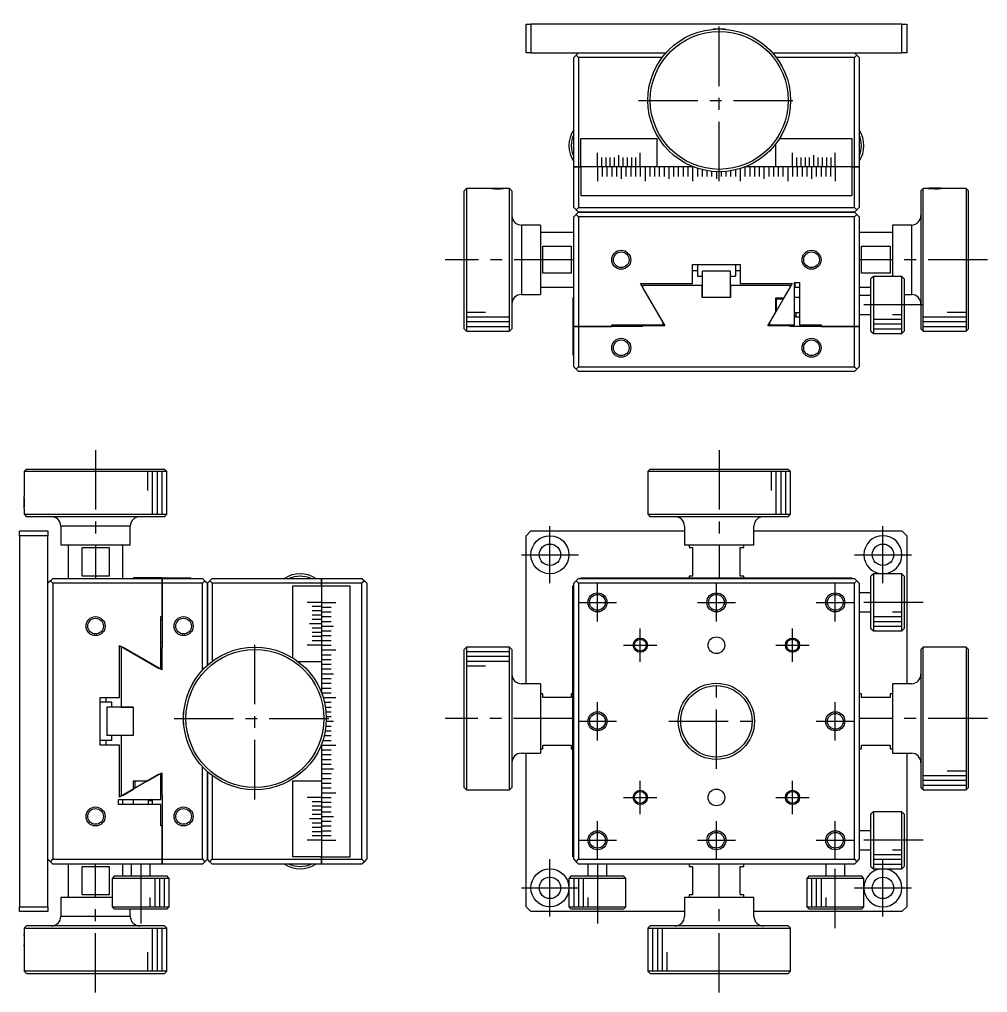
# Model space of a CAD drawing. Extents: x -99 to 387, y -6 to 328.
# Drawn here: x -36.5 to 167, y 123 to 327.5 of the extents above; entities that cross this region are included whole.
import ezdxf

# ---------------------------------------------------------------- set-up
doc = ezdxf.new("R2010")
doc.units = 0
doc.header["$LTSCALE"] = 10
doc.linetypes.add('CENTER', pattern=[2, 1.25, -0.25, 0.25, -0.25])
doc.layers.get('0').update_dxf_attribs({"linetype": 'CONTINUOUS'})
doc.layers.add('CENTER', color=1, linetype='CENTER')

msp = doc.modelspace()

# ---------------------------------------------------------------- linework, layer by layer
at = {"color": 7, "linetype": 'CONTINUOUS'}
for p, q in [((70, 320.5), (70, 326.5)), ((70, 326.5), (71, 326.5)), ((71, 326.5), (71, 320.5)), ((149, 326.5), (71, 326.5)), ((109.35, 325.529606), (110.6, 325.529606)), ((110.6, 325.529606), (111.85, 325.529606)), ((149, 320.5), (149, 326.5)), ((149, 326.5), (150, 326.5)), ((150, 326.5), (150, 320.5)), ((71, 320.5), (70, 320.5)), ((71, 320.5), (99.41966, 320.5)), ((80, 319.5), (80.5, 320)), ((80, 296.5), (80, 319.5)), ((80.5, 320), (81, 320.5)), ((80.5, 320), (81, 319.5)), ((81, 319.5), (81, 296.5)), ((98.6, 319.5), (81, 319.5)), ((121.78034, 320.5), (149, 320.5)), ((139, 319.5), (122.6, 319.5)), ((139.5, 320), (139, 320.5)), ((139, 319.5), (139.5, 320)), ((139, 296.5), (139, 319.5)), ((139.5, 320), (140, 319.5)), ((140, 319.5), (140, 296.5)), ((150, 320.5), (149, 320.5)), ((81.5, 296.5), (81.5, 302.5)), ((81.5, 302.5), (97.5, 302.5)), ((97.5, 302.5), (97.5, 296.5)), ((122.5, 296.5), (122.5, 301.368187)), ((123.288578, 302.5), (138.5, 302.5)), ((138.5, 302.5), (138.5, 296.5)), ((80, 288), (80, 296.5)), ((80, 296.5), (81, 296.5)), ((81, 296.5), (80, 296.5)), ((81, 296.5), (81, 288)), ((81.49, 296.5), (81, 296.5)), ((81, 296.5), (81.49, 296.5)), ((84.99, 296.5), (81.5, 296.5)), ((84.99, 296.5), (81.5, 296.5)), ((81.5, 296.5), (81.5, 290.5)), ((85, 296.5), (84.99, 296.5)), ((85, 296.5), (84.99, 296.5)), ((85.01, 296.5), (85, 296.5)), ((85.01, 296.5), (85, 296.5)), ((85.9, 296.5), (85.01, 296.5)), ((85.89, 296.5), (85.01, 296.5)), ((85.9, 296.5), (85.89, 296.5)), ((85.99, 296.5), (85.9, 296.5)), ((85.91, 296.5), (85.9, 296.5)), ((86, 296.5), (85.91, 296.5)), ((86, 296.5), (85.99, 296.5)), ((86.01, 296.5), (86, 296.5)), ((86.79, 296.5), (86, 296.5)), ((86.8, 296.5), (86.01, 296.5)), ((86.8, 296.5), (86.79, 296.5)), ((86.99, 296.5), (86.8, 296.5)), ((86.81, 296.5), (86.8, 296.5)), ((87, 296.5), (86.81, 296.5)), ((87, 296.5), (86.99, 296.5)), ((87.01, 296.5), (87, 296.5)), ((87.69, 296.5), (87, 296.5)), ((87.7, 296.5), (87.01, 296.5)), ((87.7, 296.5), (87.69, 296.5)), ((87.99, 296.5), (87.7, 296.5)), ((87.71, 296.5), (87.7, 296.5)), ((88, 296.5), (87.71, 296.5)), ((88, 296.5), (87.99, 296.5)), ((88.01, 296.5), (88, 296.5)), ((88.59, 296.5), (88, 296.5)), ((88.6, 296.5), (88.01, 296.5)), ((88.6, 296.5), (88.59, 296.5)), ((88.99, 296.5), (88.6, 296.5)), ((88.61, 296.5), (88.6, 296.5)), ((89, 296.5), (88.61, 296.5)), ((89, 296.5), (88.99, 296.5)), ((89.01, 296.5), (89, 296.5)), ((89.49, 296.5), (89, 296.5)), ((89.5, 296.5), (89.01, 296.5)), ((89.5, 296.5), (89.49, 296.5)), ((89.99, 296.5), (89.5, 296.5)), ((89.51, 296.5), (89.5, 296.5)), ((90, 296.5), (89.51, 296.5)), ((90, 296.5), (89.99, 296.5)), ((90.01, 296.5), (90, 296.5)), ((90.39, 296.5), (90, 296.5)), ((90.4, 296.5), (90.01, 296.5)), ((90.4, 296.5), (90.39, 296.5)), ((90.99, 296.5), (90.4, 296.5)), ((90.41, 296.5), (90.4, 296.5)), ((91, 296.5), (90.41, 296.5)), ((91, 296.5), (90.99, 296.5)), ((91.01, 296.5), (91, 296.5)), ((91.29, 296.5), (91, 296.5)), ((91.3, 296.5), (91.01, 296.5)), ((91.3, 296.5), (91.29, 296.5)), ((91.99, 296.5), (91.3, 296.5)), ((91.31, 296.5), (91.3, 296.5)), ((92, 296.5), (91.31, 296.5)), ((92, 296.5), (91.99, 296.5)), ((92.01, 296.5), (92, 296.5)), ((92.19, 296.5), (92, 296.5)), ((92.2, 296.5), (92.01, 296.5)), ((92.2, 296.5), (92.19, 296.5)), ((92.99, 296.5), (92.2, 296.5)), ((92.21, 296.5), (92.2, 296.5)), ((93, 296.5), (92.21, 296.5)), ((93, 296.5), (92.99, 296.5)), ((93.01, 296.5), (93, 296.5)), ((93.09, 296.5), (93, 296.5)), ((93.1, 296.5), (93.01, 296.5)), ((93.1, 296.5), (93.09, 296.5)), ((93.99, 296.5), (93.1, 296.5)), ((93.11, 296.5), (93.1, 296.5)), ((93.99, 296.5), (93.11, 296.5)), ((94, 296.5), (93.99, 296.5)), ((94, 296.5), (93.99, 296.5)), ((94.01, 296.5), (94, 296.5)), ((94.01, 296.5), (94, 296.5)), ((94.99, 296.5), (94.01, 296.5)), ((95, 296.5), (94.01, 296.5)), ((95, 296.5), (94.99, 296.5)), ((95.01, 296.5), (95, 296.5)), ((96, 296.5), (95, 296.5)), ((95.99, 296.5), (95.01, 296.5)), ((96, 296.5), (95.99, 296.5)), ((96.01, 296.5), (96, 296.5)), ((97, 296.5), (96, 296.5)), ((96.99, 296.5), (96.01, 296.5)), ((97, 296.5), (96.99, 296.5)), ((97.01, 296.5), (97, 296.5)), ((97.5, 296.5), (97, 296.5)), ((97.5, 296.5), (97.01, 296.5)), ((97.51, 296.5), (97.5, 296.5)), ((98, 296.5), (97.51, 296.5)), ((99, 296.5), (98, 296.5)), ((100, 296.5), (99, 296.5)), ((101, 296.5), (100, 296.5)), ((102, 296.5), (101, 296.5)), ((103, 296.5), (102, 296.5)), ((104, 296.5), (103, 296.5)), ((105, 296.5), (104, 296.5)), ((105.214835, 296.5), (105, 296.5)), ((116, 296.5), (115.985165, 296.5)), ((117, 296.5), (116, 296.5)), ((118, 296.5), (117, 296.5)), ((119, 296.5), (118, 296.5)), ((120, 296.5), (119, 296.5)), ((121, 296.5), (120, 296.5)), ((122, 296.5), (121, 296.5)), ((122.49, 296.5), (122, 296.5)), ((122.5, 296.5), (122.49, 296.5)), ((122.99, 296.5), (122.5, 296.5)), ((123, 296.5), (122.5, 296.5)), ((123, 296.5), (122.99, 296.5)), ((123.01, 296.5), (123, 296.5)), ((124, 296.5), (123, 296.5)), ((123.99, 296.5), (123.01, 296.5)), ((124, 296.5), (123.99, 296.5)), ((124.01, 296.5), (124, 296.5)), ((125, 296.5), (124, 296.5)), ((124.99, 296.5), (124.01, 296.5)), ((125, 296.5), (124.99, 296.5)), ((125.01, 296.5), (125, 296.5)), ((125.99, 296.5), (125, 296.5)), ((125.99, 296.5), (125.01, 296.5)), ((126, 296.5), (125.99, 296.5)), ((126, 296.5), (125.99, 296.5)), ((126.01, 296.5), (126, 296.5)), ((126.01, 296.5), (126, 296.5)), ((126.9, 296.5), (126.01, 296.5)), ((126.89, 296.5), (126.01, 296.5)), ((126.9, 296.5), (126.89, 296.5)), ((126.99, 296.5), (126.9, 296.5)), ((126.91, 296.5), (126.9, 296.5)), ((127, 296.5), (126.91, 296.5)), ((127, 296.5), (126.99, 296.5)), ((127.01, 296.5), (127, 296.5)), ((127.79, 296.5), (127, 296.5)), ((127.8, 296.5), (127.01, 296.5)), ((127.8, 296.5), (127.79, 296.5)), ((127.99, 296.5), (127.8, 296.5)), ((127.81, 296.5), (127.8, 296.5)), ((128, 296.5), (127.81, 296.5)), ((128, 296.5), (127.99, 296.5)), ((128.01, 296.5), (128, 296.5)), ((128.69, 296.5), (128, 296.5)), ((128.7, 296.5), (128.01, 296.5)), ((128.7, 296.5), (128.69, 296.5)), ((128.99, 296.5), (128.7, 296.5)), ((128.71, 296.5), (128.7, 296.5)), ((129, 296.5), (128.71, 296.5)), ((129, 296.5), (128.99, 296.5)), ((129.01, 296.5), (129, 296.5)), ((129.59, 296.5), (129, 296.5)), ((129.6, 296.5), (129.01, 296.5)), ((129.6, 296.5), (129.59, 296.5)), ((129.99, 296.5), (129.6, 296.5)), ((129.61, 296.5), (129.6, 296.5)), ((130, 296.5), (129.61, 296.5)), ((130, 296.5), (129.99, 296.5)), ((130.01, 296.5), (130, 296.5)), ((130.49, 296.5), (130, 296.5)), ((130.5, 296.5), (130.01, 296.5)), ((130.5, 296.5), (130.49, 296.5)), ((130.99, 296.5), (130.5, 296.5)), ((130.51, 296.5), (130.5, 296.5)), ((131, 296.5), (130.51, 296.5)), ((131, 296.5), (130.99, 296.5)), ((131.01, 296.5), (131, 296.5)), ((131.39, 296.5), (131, 296.5)), ((131.4, 296.5), (131.01, 296.5)), ((131.4, 296.5), (131.39, 296.5)), ((131.99, 296.5), (131.4, 296.5)), ((131.41, 296.5), (131.4, 296.5)), ((132, 296.5), (131.41, 296.5)), ((132, 296.5), (131.99, 296.5)), ((132.01, 296.5), (132, 296.5)), ((132.29, 296.5), (132, 296.5)), ((132.3, 296.5), (132.01, 296.5)), ((132.3, 296.5), (132.29, 296.5)), ((132.99, 296.5), (132.3, 296.5)), ((132.31, 296.5), (132.3, 296.5)), ((133, 296.5), (132.31, 296.5)), ((133, 296.5), (132.99, 296.5)), ((133.01, 296.5), (133, 296.5)), ((133.19, 296.5), (133, 296.5)), ((133.2, 296.5), (133.01, 296.5)), ((133.2, 296.5), (133.19, 296.5)), ((133.99, 296.5), (133.2, 296.5)), ((133.21, 296.5), (133.2, 296.5)), ((134, 296.5), (133.21, 296.5)), ((134, 296.5), (133.99, 296.5)), ((134.01, 296.5), (134, 296.5)), ((134.09, 296.5), (134, 296.5)), ((134.1, 296.5), (134.01, 296.5)), ((134.1, 296.5), (134.09, 296.5)), ((134.99, 296.5), (134.1, 296.5)), ((134.11, 296.5), (134.1, 296.5)), ((134.99, 296.5), (134.11, 296.5)), ((135, 296.5), (134.99, 296.5)), ((135, 296.5), (134.99, 296.5)), ((135.01, 296.5), (135, 296.5)), ((135.01, 296.5), (135, 296.5)), ((138.5, 296.5), (135.01, 296.5)), ((138.5, 296.5), (135.01, 296.5)), ((138.5, 296.5), (138.5, 290.5)), ((139, 296.5), (138.51, 296.5)), ((138.51, 296.5), (139, 296.5)), ((139, 288), (139, 296.5)), ((139, 296.5), (140, 296.5)), ((140, 296.5), (139, 296.5)), ((140, 296.5), (140, 288)), ((57.5, 292), (57, 291.5)), ((57, 262.5), (57, 291.5)), ((57.5, 292), (57.5, 262)), ((62.690787, 292), (57.5, 292)), ((62.748288, 291.977209), (62.500005, 292)), ((62.75, 292.029606), (62.690787, 292)), ((62.75, 292.029606), (65.25, 292.029606)), ((65.309213, 292), (65.25, 292.029606)), ((65.499995, 292), (65.266107, 291.978419)), ((66.5, 292), (65.499995, 292)), ((66.5, 262), (66.5, 292)), ((67, 291.5), (66.5, 292)), ((67, 291.5), (67, 262.5)), ((81.5, 290.5), (138.5, 290.5)), ((153.5, 292), (153, 291.5)), ((153, 291.5), (153, 262.5)), ((153.5, 262), (153.5, 292)), ((154.690787, 292), (153.5, 292)), ((154.75, 292.029606), (154.690787, 292)), ((157.25, 292.029606), (154.75, 292.029606)), ((157.309213, 292), (157.25, 292.029606)), ((157.499995, 292), (157.251795, 291.977216)), ((162.5, 292), (157.499995, 292)), ((162.5, 292), (162.5, 262)), ((163, 291.5), (162.5, 292)), ((163, 262.5), (163, 291.5)), ((80.5, 287.5), (80, 288)), ((80, 286), (80.5, 286.5)), ((81, 288), (80.5, 287.5)), ((80.5, 287.5), (81, 287)), ((80.5, 286.5), (81, 287)), ((80.5, 286.5), (81, 286)), ((81, 288), (139, 288)), ((81, 287), (139, 287)), ((139, 287), (81, 287)), ((139.5, 287.5), (139, 288)), ((139.5, 287.5), (139, 287)), ((139, 287), (139.5, 286.5)), ((139, 286), (139.5, 286.5)), ((140, 288), (139.5, 287.5)), ((139.5, 286.5), (140, 286)), ((73, 284.3), (69, 284.3)), ((73, 284.3), (73, 269.7)), ((80, 263), (80, 286)), ((81, 286), (81, 263)), ((139, 286), (81, 286)), ((139, 263), (139, 286)), ((140, 286), (140, 263)), ((147, 284.3), (147, 273.5)), ((151, 284.3), (147, 284.3)), ((80, 282.75), (73, 282.75)), ((147, 282.75), (140, 282.75)), ((73.5, 274.160546), (73.5, 279.839454)), ((73.5, 279.839454), (79.5, 279.839454)), ((79.5, 279.839454), (79.5, 274.160546)), ((140.5, 274.160546), (140.5, 279.839454)), ((140.5, 279.839454), (146.5, 279.839454)), ((146.5, 279.839454), (146.5, 274.160546)), ((79.5, 274.160546), (73.5, 274.160546)), ((105, 276), (115, 276)), ((105, 272), (105, 276)), ((105, 274.75), (106, 274.75)), ((106, 276), (106, 273.575)), ((107.05, 269.1), (107.05, 274.6)), ((112.95, 274.6), (107.05, 274.6)), ((112.95, 269.1), (112.95, 274.6)), ((114, 276), (114, 273.575)), ((114, 274.75), (115, 274.75)), ((115, 276), (115, 272)), ((146.5, 274.160546), (140.5, 274.160546)), ((94.035898, 272), (105, 272)), ((98.8, 263.748334), (94.035898, 272)), ((106, 273.575), (107.05, 273.575)), ((112.95, 273.575), (114, 273.575)), ((115, 272), (125.964102, 272)), ((125.964102, 272), (121.2, 263.748334)), ((126.4, 272.2), (127.5, 272.2)), ((126.4, 263.3), (126.4, 272.2)), ((126.5, 272.2), (126.5, 271.25)), ((127.5, 272.2), (127.5, 263.3)), ((143, 273.5), (142.5, 273)), ((142.5, 262), (142.5, 273)), ((143, 273.5), (143, 261.5)), ((149, 273.5), (143, 273.5)), ((149, 261.500349), (149, 273.5)), ((149.5, 273), (149, 273.5)), ((149.5, 273), (149.5, 262.00032)), ((73, 271.25), (80, 271.25)), ((94.5, 271.6), (94.5, 271.199925)), ((107, 271.6), (94.5, 271.6)), ((94.5, 271.199925), (99.176494, 263.1)), ((107, 269.1), (107, 271.6)), ((113, 271.6), (113, 269.1)), ((125.5, 271.6), (113, 271.6)), ((124.229873, 269), (125.5, 271.199925)), ((125.5, 271.199925), (125.5, 271.6)), ((126.5, 271.25), (127.5, 271.25)), ((140, 271.25), (142.5, 271.25)), ((69, 269.7), (73, 269.7)), ((80, 269), (79.85, 269)), ((79.85, 269), (79.85, 263)), ((113, 269.1), (107, 269.1)), ((122.5, 269), (124.229873, 269)), ((122.5, 266.003772), (122.5, 269)), ((122.6, 268.75), (122.5, 268.65)), ((122.6, 268.75), (122.6, 266.25)), ((124.087713, 268.75), (122.6, 268.75)), ((127.5, 269.1), (126.4, 269.1)), ((142.5, 269.5), (140.000019, 269.5)), ((149.5, 269.7), (151, 269.7)), ((120.823506, 263.1), (122.5, 266.003772)), ((122.5, 266.35), (122.6, 266.25)), ((122.6, 266.25), (122.644338, 266.25)), ((126.4, 265.9), (127.5, 265.9)), ((126.7, 265.9), (126.7, 265)), ((126.4, 265.3), (126.45, 265.25)), ((126.45, 265.25), (126.7, 265)), ((126.7, 265), (127.499981, 265)), ((140.000019, 265.5), (142.5, 265.5)), ((57, 262.5), (57.5, 262)), ((57.5, 262), (66.5, 262)), ((66.5, 262), (67, 262.5)), ((80, 263), (79.85, 263)), ((79.85, 263), (79.85, 257)), ((80, 263), (79.85, 263)), ((80, 254.5), (80, 263)), ((80, 263), (81, 263)), ((81, 263), (80, 263)), ((81, 263), (81, 254.5)), ((88, 263), (81, 263)), ((81, 263), (88, 263)), ((88, 263.3), (98.8, 263.3)), ((88, 263), (88, 263.3)), ((94.5, 263), (88, 263)), ((88.65, 263.3), (88.65, 263)), ((93.35, 263), (93.35, 263.3)), ((94.5, 263.1), (94.5, 263)), ((99.176494, 263.1), (94.5, 263.1)), ((98.8, 263.3), (98.8, 263.748334)), ((125.5, 263.1), (120.823506, 263.1)), ((121.2, 263.748334), (121.2, 263.3)), ((121.2, 263.3), (126.4, 263.3)), ((125.5, 263), (125.5, 263.1)), ((132, 263), (125.5, 263)), ((127.5, 263.3), (132, 263.3)), ((132, 263.3), (132, 263)), ((139, 263), (132, 263)), ((132, 263), (139, 263)), ((139, 254.5), (139, 263)), ((139, 263), (140, 263)), ((140, 263), (139, 263)), ((140, 263), (140, 254.5)), ((142.5, 262), (143, 261.5)), ((149, 261.5), (149.5, 262)), ((149.5, 262.00032), (149.5, 262)), ((153, 262.5), (153.5, 262)), ((153.5, 262), (162.5, 262)), ((162.5, 262), (163, 262.5)), ((143, 261.5), (149, 261.5)), ((149, 261.5), (149, 261.500349)), ((79.85, 257), (80, 257)), ((80.5, 254), (80, 254.5)), ((81, 254.5), (80.5, 254)), ((80.5, 254), (81, 253.5)), ((81, 254.5), (139, 254.5)), ((139.5, 254), (139, 254.5)), ((139, 253.5), (139.5, 254)), ((140, 254.5), (139.5, 254)), ((139, 253.5), (81, 253.5)), ((-35, 233), (-35.5, 232.5)), ((-5.5, 232.5), (-35.5, 232.5)), ((-35.5, 232.5), (-35.5, 227.499995)), ((-35, 233), (-6, 233)), ((-5.5, 232.5), (-6, 233)), ((-5.5, 223.5), (-5.5, 232.5)), ((96.1, 233), (95.6, 232.5)), ((125.6, 232.5), (95.6, 232.5)), ((95.6, 232.5), (95.6, 223.5)), ((96.1, 233), (125.1, 233)), ((125.6, 232.5), (125.1, 233)), ((125.6, 223.5), (125.6, 232.5)), ((-35.5, 227.309213), (-35.529606, 227.25)), ((-35.529606, 224.75), (-35.529606, 227.25)), ((-35.5, 227.499995), (-35.477371, 227.253644)), ((-35.529606, 224.75), (-35.5, 224.690787)), ((-35.476823, 224.752916), (-35.5, 224.500005)), ((-35.5, 224.690787), (-35.5, 223.5)), ((-35.5, 223.5), (-5.5, 223.5)), ((-35.5, 223.5), (-35, 223)), ((-6, 223), (-35, 223)), ((-6, 223), (-5.5, 223.5)), ((95.6, 223.5), (110.6, 223.5)), ((95.6, 223.5), (96.1, 223)), ((110.6, 223), (96.1, 223)), ((110.6, 223.5), (125.6, 223.5)), ((125.1, 223), (110.6, 223)), ((125.1, 223), (125.6, 223.5)), ((-27.8, 221), (-27.8, 217)), ((-13.2, 217), (-13.2, 221)), ((103.3, 221), (103.3, 217)), ((117.9, 217), (117.9, 221)), ((-36.5, 220), (-30.5, 220)), ((-36.5, 219), (-36.5, 220)), ((-30.5, 219), (-36.5, 219)), ((-36.5, 219), (-36.5, 141)), ((-30.5, 220), (-30.5, 219)), ((-30.5, 141), (-30.5, 219)), ((71, 220), (70, 219)), ((70, 187.9), (70, 219)), ((71, 220), (103.3, 220)), ((117.9, 220), (149, 220)), ((150, 219), (149, 220)), ((150, 219), (150, 187.9)), ((-20.5, 217), (-27.8, 217)), ((-26.25, 217), (-26.25, 210)), ((-13.2, 217), (-20.5, 217)), ((-14.75, 210), (-14.75, 217)), ((117.9, 217), (103.3, 217)), ((104.25, 217), (104.25, 216.5)), ((115.75, 216.5), (115.75, 217)), ((-23.339454, 216.5), (-17.660546, 216.5)), ((-23.339454, 210.5), (-23.339454, 216.5)), ((-17.660546, 216.5), (-17.660546, 210.5)), ((104.25, 216.5), (105, 216.5)), ((105, 216.5), (105, 210.5)), ((115, 216.5), (115.75, 216.5)), ((115, 210.5), (115, 216.5)), ((143, 211), (142.5, 210.5)), ((143, 211), (143, 199)), ((149, 211), (143, 211)), ((149, 205.064759), (149, 211)), ((149.5, 210.5), (149, 211)), ((-30, 209.5), (-30.5, 209)), ((-30, 209.5), (-29.5, 210)), ((-29.5, 209), (-30, 209.5)), ((-29.5, 210), (-6.5, 210)), ((-29.5, 209), (-29.5, 151)), ((-6.5, 209), (-29.5, 209)), ((-17.660546, 210.5), (-23.339454, 210.5)), ((-12.5, 210), (-12.5, 210.15)), ((-6.5, 210.15), (-12.5, 210.15)), ((-6.5, 210), (-6.5, 210.15)), ((-6.5, 210.15), (-6.5, 210)), ((-6.5, 210.15), (-0.5, 210.15)), ((-6.5, 209), (-6.5, 210)), ((-6.5, 210), (2, 210)), ((-6.5, 210), (-6.5, 209)), ((2, 209), (-6.5, 209)), ((-6.5, 209), (-6.5, 202)), ((-6.5, 202), (-6.5, 209)), ((-0.5, 210), (-0.5, 210.15)), ((2, 210), (2.5, 209.5)), ((2.5, 209.5), (2, 209)), ((2, 190.798039), (2, 209)), ((2.5, 209.5), (3, 209)), ((3.5, 209.5), (3, 209)), ((3, 191.78034), (3, 209)), ((3, 209), (3, 191.78034)), ((3.5, 209.5), (4, 210)), ((4, 209), (3.5, 209.5)), ((4, 210), (27, 210)), ((27, 209), (4, 209)), ((4, 209), (4, 192.6)), ((27, 210), (35.5, 210)), ((27, 209), (27, 210)), ((27, 210), (27, 209)), ((35.5, 209), (27, 209)), ((27, 209), (27, 208.51)), ((27, 208.51), (27, 209)), ((35.5, 210), (36, 209.5)), ((36, 209.5), (35.5, 209)), ((35.5, 151), (35.5, 209)), ((36, 209.5), (36.5, 209)), ((36.5, 209), (36.5, 151)), ((80.5, 209.5), (80, 209)), ((80, 151), (80, 209)), ((81, 210), (80.5, 209.5)), ((80.5, 209.5), (81, 209)), ((81, 210), (139, 210)), ((81, 209), (81, 151)), ((139, 209), (81, 209)), ((81.5, 210), (81.5, 210.15)), ((81.5, 210.15), (138.5, 210.15)), ((105, 210.5), (104.25, 210.5)), ((104.25, 210.5), (104.25, 210.15)), ((115.75, 210.5), (115, 210.5)), ((115.75, 210.15), (115.75, 210.5)), ((138.5, 210.15), (138.5, 210)), ((139.5, 209.5), (139, 210)), ((139, 209), (139.5, 209.5)), ((139, 151), (139, 209)), ((140, 209), (139.5, 209.5)), ((140, 209), (140, 151)), ((142.5, 199.5), (142.5, 210.5)), ((149.5, 210.5), (149.5, 205.059362)), ((21, 208.5), (27, 208.5)), ((21, 193.288578), (21, 208.5)), ((27, 208.5), (27, 205.01)), ((27, 208.5), (33, 208.5)), ((27, 208.5), (27, 205.01)), ((33, 151.5), (33, 208.5)), ((79.85, 151.5), (79.85, 208.5)), ((79.85, 208.5), (80, 208.5)), ((142.5, 207), (140.000019, 207)), ((27, 205.01), (27, 205)), ((27, 205.01), (27, 205)), ((27, 205), (27, 204.99)), ((27, 205), (27, 204.99)), ((27, 204.99), (27, 204.1)), ((27, 204.99), (27, 204.11)), ((149, 199), (149, 205.064759)), ((149.5, 205.059362), (149.5, 199.5)), ((27, 204.11), (27, 204.1)), ((27, 204.1), (27, 204.01)), ((27, 204.1), (27, 204.09)), ((27, 204.09), (27, 204)), ((27, 204.01), (27, 204)), ((27, 204), (27, 203.99)), ((27, 204), (27, 203.21)), ((27, 203.99), (27, 203.2)), ((27, 203.21), (27, 203.2)), ((27, 203.2), (27, 203.01)), ((27, 203.2), (27, 203.19)), ((27, 203.19), (27, 203)), ((27, 203.01), (27, 203)), ((27, 203), (27, 202.99)), ((27, 203), (27, 202.31)), ((27, 202.99), (27, 202.3)), ((140.000019, 203), (142.5, 203)), ((-6.8, 202), (-6.5, 202)), ((-6.8, 191.2), (-6.8, 202)), ((-6.5, 201.35), (-6.8, 201.35)), ((-6.5, 202), (-6.5, 195.5)), ((27, 202.31), (27, 202.3)), ((27, 202.3), (27, 202.01)), ((27, 202.3), (27, 202.29)), ((27, 202.29), (27, 202)), ((27, 202.01), (27, 202)), ((27, 202), (27, 201.99)), ((27, 202), (27, 201.41)), ((27, 201.99), (27, 201.4)), ((27, 201.41), (27, 201.4)), ((27, 201.4), (27, 201.01)), ((27, 201.4), (27, 201.39)), ((27, 201.39), (27, 201)), ((27, 201.01), (27, 201)), ((27, 201), (27, 200.99)), ((27, 201), (27, 200.51)), ((27, 200.99), (27, 200.5)), ((27, 200.51), (27, 200.5)), ((27, 200.5), (27, 200.01)), ((27, 200.5), (27, 200.49)), ((27, 200.49), (27, 200)), ((27, 200.01), (27, 200)), ((27, 200), (27, 199.99)), ((27, 200), (27, 199.61)), ((27, 199.99), (27, 199.6)), ((27, 199.61), (27, 199.6)), ((27, 199.6), (27, 199.01)), ((27, 199.6), (27, 199.59)), ((27, 199.59), (27, 199)), ((27, 199.01), (27, 199)), ((27, 199), (27, 198.99)), ((27, 199), (27, 198.71)), ((27, 198.99), (27, 198.7)), ((27, 198.71), (27, 198.7)), ((27, 198.7), (27, 198.01)), ((27, 198.7), (27, 198.69)), ((27, 198.69), (27, 198)), ((142.5, 199.5), (143, 199)), ((143, 199), (149, 199)), ((149, 199), (149.5, 199.5)), ((-6.8, 196.65), (-6.5, 196.65)), ((27, 198.01), (27, 198)), ((27, 198), (27, 197.99)), ((27, 198), (27, 197.81)), ((27, 197.99), (27, 197.8)), ((27, 197.81), (27, 197.8)), ((27, 197.8), (27, 197.01)), ((27, 197.8), (27, 197.79)), ((27, 197.79), (27, 197)), ((27, 197.01), (27, 197)), ((27, 197), (27, 196.99)), ((27, 197), (27, 196.91)), ((27, 196.99), (27, 196.9)), ((27, 196.91), (27, 196.9)), ((27, 196.9), (27, 196.01)), ((27, 196.9), (27, 196.89)), ((27, 196.89), (27, 196.01)), ((-15.5, 195.964102), (-7.248334, 191.2)), ((-15.5, 185), (-15.5, 195.964102)), ((-15.1, 195.5), (-15.1, 183)), ((-14.699925, 195.5), (-15.1, 195.5)), ((-6.6, 190.823506), (-14.699925, 195.5)), ((-6.6, 195.5), (-6.6, 190.823506)), ((-6.5, 195.5), (-6.6, 195.5)), ((27, 196.01), (27, 196)), ((27, 196.01), (27, 196)), ((27, 196), (27, 195.99)), ((27, 196), (27, 195.99)), ((27, 195.99), (27, 195.01)), ((27, 195.99), (27, 195)), ((27, 195.01), (27, 195)), ((27, 195), (27, 194.99)), ((27, 195), (27, 194)), ((27, 194.99), (27, 194.01)), ((57.5, 195.6), (57, 195.1)), ((57, 166.1), (57, 195.1)), ((57.5, 195.6), (57.5, 165.6)), ((66.5, 195.6), (57.5, 195.6)), ((66.5, 180.6), (66.5, 195.6)), ((67, 195.1), (66.5, 195.6)), ((67, 195.1), (67, 180.6)), ((153.5, 195.6), (153, 195.1)), ((153, 195.1), (153, 180.6)), ((153.5, 180.6), (153.5, 195.6)), ((162.5, 195.6), (153.5, 195.6)), ((162.5, 195.6), (162.5, 165.6)), ((163, 195.1), (162.5, 195.6)), ((163, 166.1), (163, 195.1)), ((27, 192.5), (22.131813, 192.5)), ((27, 194.01), (27, 194)), ((27, 194), (27, 193.99)), ((27, 194), (27, 193)), ((27, 193.99), (27, 193.01)), ((27, 193.01), (27, 193)), ((27, 193), (27, 192.99)), ((27, 193), (27, 192.5)), ((27, 192.99), (27, 192.5)), ((27, 192.5), (27, 192.49)), ((27, 192.49), (27, 192)), ((-7.248334, 191.2), (-6.8, 191.2)), ((27, 192), (27, 191)), ((27, 191), (27, 190)), ((27, 190), (27, 189)), ((27, 189), (27, 188)), ((27, 188), (27, 187)), ((27, 187), (27, 186)), ((73, 187.9), (69, 187.9)), ((73, 187.9), (73, 173.3)), ((147, 187.9), (147, 173.3)), ((151, 187.9), (147, 187.9)), ((-19.5, 185), (-15.5, 185)), ((-19.5, 175), (-19.5, 185)), ((-18.25, 184), (-18.25, 185)), ((27, 186), (27, 185.985165)), ((73.5, 185.75), (73, 185.75)), ((73.5, 185), (73.5, 185.75)), ((79.5, 185), (73.5, 185)), ((79.5, 185.75), (79.5, 185)), ((79.85, 185.75), (79.5, 185.75)), ((140.5, 185.75), (140, 185.75)), ((140.5, 185), (140.5, 185.75)), ((146.5, 185), (140.5, 185)), ((146.5, 185.75), (146.5, 185)), ((147, 185.75), (146.5, 185.75)), ((-17.075, 184), (-19.5, 184)), ((-18.1, 182.95), (-18.1, 177.05)), ((-12.6, 182.95), (-18.1, 182.95)), ((-17.075, 182.95), (-17.075, 184)), ((-15.1, 183), (-12.6, 183)), ((-12.6, 183), (-12.6, 177)), ((-2.029606, 180.6), (-2.029606, 181.85)), ((-2.029606, 179.35), (-2.029606, 180.6)), ((66.5, 165.6), (66.5, 180.6)), ((67, 180.6), (67, 166.1)), ((153, 180.6), (153, 166.1)), ((153.5, 165.6), (153.5, 180.6)), ((-17.075, 176), (-19.5, 176)), ((-18.25, 175), (-18.25, 176)), ((-12.6, 177.05), (-18.1, 177.05)), ((-17.075, 176), (-17.075, 177.05)), ((-15.1, 177), (-15.1, 164.5)), ((-12.6, 177), (-15.1, 177)), ((-15.5, 175), (-19.5, 175)), ((-15.5, 164.035898), (-15.5, 175)), ((27, 175.214835), (27, 175)), ((27, 175), (27, 174)), ((27, 174), (27, 173)), ((73, 174.25), (73.5, 174.25)), ((73.5, 174.25), (73.5, 175)), ((73.5, 175), (79.5, 175)), ((79.5, 175), (79.5, 174.25)), ((79.5, 174.25), (79.85, 174.25)), ((140, 174.25), (140.5, 174.25)), ((140.5, 174.25), (140.5, 175)), ((140.5, 175), (146.5, 175)), ((146.5, 175), (146.5, 174.25)), ((146.5, 174.25), (147, 174.25)), ((27, 173), (27, 172)), ((27, 172), (27, 171)), ((69, 173.3), (73, 173.3)), ((70, 141), (70, 173.3)), ((147, 173.3), (151, 173.3)), ((150, 173.3), (150, 141)), ((2, 151), (2, 170.401961)), ((27, 171), (27, 170)), ((27, 170), (27, 169)), ((-7.248334, 168.8), (-15.5, 164.035898)), ((-9.503772, 167.5), (-6.6, 169.176494)), ((-6.8, 168.8), (-7.248334, 168.8)), ((-6.8, 163.6), (-6.8, 168.8)), ((-6.6, 169.176494), (-6.6, 164.5)), ((3, 151), (3, 169.41966)), ((3, 169.41966), (3, 151)), ((4, 168.6), (4, 151)), ((27, 169), (27, 168)), ((27, 168), (27, 167.51)), ((-14.699925, 164.5), (-12.5, 165.770127)), ((-12.5, 167.5), (-9.503772, 167.5)), ((-12.5, 165.770127), (-12.5, 167.5)), ((-12.15, 167.5), (-12.25, 167.4)), ((-12.25, 167.4), (-12.25, 165.912287)), ((-9.75, 167.4), (-12.249927, 167.4)), ((-9.75, 167.4), (-9.85, 167.5)), ((-9.75, 167.355662), (-9.75, 167.4)), ((21, 167.5), (27, 167.5)), ((21, 151.5), (21, 167.5)), ((27, 167.51), (27, 167.5)), ((27, 167.5), (27, 167.01)), ((27, 167.5), (27, 167)), ((27, 167.01), (27, 167)), ((27, 167), (27, 166.99)), ((27, 167), (27, 166)), ((27, 166.99), (27, 166.01)), ((27, 166.01), (27, 166)), ((27, 166), (27, 165.99)), ((27, 166), (27, 165)), ((27, 165.99), (27, 165.01)), ((57, 166.1), (57.5, 165.6)), ((66.5, 165.6), (67, 166.1)), ((153, 166.1), (153.5, 165.6)), ((162.5, 165.6), (163, 166.1)), ((-15.7, 163.6), (-6.8, 163.6)), ((-15.7, 162.5), (-15.7, 163.6)), ((-15.1, 164.5), (-14.699925, 164.5)), ((-12.6, 163.6), (-12.6, 162.5)), ((-9.4, 162.5), (-9.4, 163.6)), ((-8.75, 163.55), (-8.8, 163.6)), ((-6.6, 164.5), (-6.5, 164.5)), ((-6.5, 164.5), (-6.5, 158)), ((27, 165.01), (27, 165)), ((27, 165), (27, 164.99)), ((27, 165), (27, 164.01)), ((27, 164.99), (27, 164.01)), ((27, 164.01), (27, 164)), ((27, 164.01), (27, 164)), ((27, 164), (27, 163.99)), ((27, 164), (27, 163.99)), ((27, 163.99), (27, 163.1)), ((27, 163.99), (27, 163.11)), ((57.5, 165.6), (66.5, 165.6)), ((153.5, 165.6), (162.5, 165.6)), ((-14.75, 163.5), (-15.7, 163.5)), ((-6.8, 162.5), (-15.7, 162.5)), ((-14.75, 162.5), (-14.75, 163.5)), ((-8.5, 163.3), (-9.4, 163.3)), ((-8.5, 163.3), (-8.75, 163.55)), ((-8.5, 162.500019), (-8.5, 163.3)), ((-6.8, 158), (-6.8, 162.5)), ((27, 163.11), (27, 163.1)), ((27, 163.1), (27, 163.01)), ((27, 163.1), (27, 163.09)), ((27, 163.09), (27, 163)), ((27, 163.01), (27, 163)), ((27, 163), (27, 162.99)), ((27, 163), (27, 162.21)), ((27, 162.99), (27, 162.2)), ((27, 162.21), (27, 162.2)), ((27, 162.2), (27, 162.01)), ((27, 162.2), (27, 162.19)), ((27, 162.19), (27, 162)), ((27, 162.01), (27, 162)), ((27, 162), (27, 161.99)), ((27, 162), (27, 161.31)), ((27, 161.99), (27, 161.3)), ((27, 161.31), (27, 161.3)), ((27, 161.3), (27, 161.01)), ((27, 161.3), (27, 161.29)), ((27, 161.29), (27, 161)), ((27, 161.01), (27, 161)), ((27, 161), (27, 160.99)), ((27, 161), (27, 160.41)), ((27, 160.99), (27, 160.4)), ((27, 160.41), (27, 160.4)), ((27, 160.4), (27, 160.01)), ((27, 160.4), (27, 160.39)), ((27, 160.39), (27, 160)), ((27, 160.01), (27, 160)), ((27, 160), (27, 159.99)), ((27, 160), (27, 159.51)), ((27, 159.99), (27, 159.5)), ((27, 159.51), (27, 159.5)), ((143, 161), (142.5, 160.5)), ((142.5, 149.5), (142.5, 160.5)), ((143, 161), (143, 149)), ((149, 161), (143, 161)), ((149, 155.064759), (149, 161)), ((149.5, 160.5), (149, 161)), ((149.5, 160.5), (149.5, 155.059362)), ((-6.5, 158), (-6.8, 158)), ((-6.5, 158), (-6.5, 151)), ((-6.5, 151), (-6.5, 158)), ((27, 159.5), (27, 159.01)), ((27, 159.5), (27, 159.49)), ((27, 159.49), (27, 159)), ((27, 159.01), (27, 159)), ((27, 159), (27, 158.99)), ((27, 159), (27, 158.61)), ((27, 158.99), (27, 158.6)), ((27, 158.61), (27, 158.6)), ((27, 158.6), (27, 158.01)), ((27, 158.6), (27, 158.59)), ((27, 158.59), (27, 158)), ((27, 158.01), (27, 158)), ((27, 158), (27, 157.99)), ((27, 158), (27, 157.71)), ((27, 157.99), (27, 157.7)), ((27, 157.71), (27, 157.7)), ((27, 157.7), (27, 157.01)), ((27, 157.7), (27, 157.69)), ((27, 157.69), (27, 157)), ((27, 157.01), (27, 157)), ((27, 157), (27, 156.99)), ((27, 157), (27, 156.81)), ((27, 156.99), (27, 156.8)), ((27, 156.81), (27, 156.8)), ((27, 156.8), (27, 156.01)), ((27, 156.8), (27, 156.79)), ((27, 156.79), (27, 156)), ((27, 156.01), (27, 156)), ((27, 156), (27, 155.99)), ((27, 156), (27, 155.91)), ((27, 155.99), (27, 155.9)), ((27, 155.91), (27, 155.9)), ((27, 155.9), (27, 155.01)), ((27, 155.9), (27, 155.89)), ((27, 155.89), (27, 155.01)), ((142.5, 157), (140.000019, 157)), ((27, 155.01), (27, 155)), ((27, 155.01), (27, 155)), ((27, 155), (27, 154.99)), ((27, 155), (27, 154.99)), ((27, 154.99), (27, 151.5)), ((27, 154.99), (27, 151.5)), ((149, 149), (149, 155.064759)), ((149.5, 155.059362), (149.5, 149.5)), ((27, 151.5), (21, 151.5)), ((27, 151.5), (33, 151.5)), ((27, 151.49), (27, 151)), ((27, 151), (27, 151.49)), ((80, 151.5), (79.85, 151.5)), ((140.000019, 153), (142.5, 153)), ((-30.5, 151), (-30, 150.5)), ((-30, 150.5), (-29.5, 151)), ((-29.5, 150), (-30, 150.5)), ((-29.5, 151), (-6.5, 151)), ((-6.5, 150), (-29.5, 150)), ((-26.25, 150), (-26.25, 143)), ((-23.339454, 149.5), (-17.660546, 149.5)), ((-23.339454, 143.5), (-23.339454, 149.5)), ((-17.660546, 149.5), (-17.660546, 143.5)), ((-14.75, 147.5), (-14.75, 150)), ((-13, 149.999981), (-13, 147.5)), ((-9, 147.5), (-9, 149.999981)), ((-6.5, 151), (2, 151)), ((-6.5, 150), (-6.5, 151)), ((-6.5, 151), (-6.5, 150)), ((2, 150), (-6.5, 150)), ((2, 151), (2.5, 150.5)), ((2.5, 150.5), (2, 150)), ((3, 151), (2.5, 150.5)), ((3.5, 150.5), (3, 151)), ((3.5, 150.5), (4, 151)), ((4, 150), (3.5, 150.5)), ((4, 151), (27, 151)), ((27, 150), (4, 150)), ((27, 150), (27, 151)), ((27, 151), (35.5, 151)), ((27, 151), (27, 150)), ((35.5, 150), (27, 150)), ((35.5, 151), (36, 150.5)), ((36, 150.5), (35.5, 150)), ((36, 150.5), (36.5, 151)), ((80, 151), (80.5, 150.5)), ((80.5, 150.5), (81, 151)), ((80.5, 150.5), (81, 150)), ((81, 151), (139, 151)), ((139, 150), (81, 150)), ((83, 149.999981), (83, 147.5)), ((87, 147.5), (87, 149.999981)), ((104.25, 150), (104.25, 149.5)), ((104.25, 149.5), (105, 149.5)), ((105, 149.5), (105, 143.5)), ((115, 149.5), (115.75, 149.5)), ((115, 143.5), (115, 149.5)), ((115.75, 149.5), (115.75, 150)), ((133, 149.999981), (133, 147.5)), ((137, 147.5), (137, 149.999981)), ((139, 151), (139.5, 150.5)), ((139, 150), (139.5, 150.5)), ((139.5, 150.5), (140, 151)), ((142.5, 149.5), (143, 149)), ((149, 149), (149.5, 149.5)), ((-16.5, 147.5), (-17, 147)), ((-16.5, 147.5), (-16.49968, 147.5)), ((-16.49968, 147.5), (-5.5, 147.5)), ((-5, 147), (-5.5, 147.5)), ((79.5, 147.5), (79, 147)), ((79.5, 147.5), (90.5, 147.5)), ((91, 147), (90.5, 147.5)), ((129.5, 147.5), (129, 147)), ((129.5, 147.5), (140.5, 147.5)), ((141, 147), (140.5, 147.5)), ((143, 149), (149, 149)), ((-16.999651, 147), (-17, 147)), ((-17, 147), (-17, 141)), ((-5, 147), (-16.999651, 147)), ((-5, 141), (-5, 147)), ((91, 147), (79, 147)), ((79, 147), (79, 141)), ((91, 141), (91, 147)), ((141, 147), (129, 147)), ((129, 147), (129, 141)), ((141, 141), (141, 147)), ((-17.660546, 143.5), (-23.339454, 143.5)), ((105, 143.5), (104.25, 143.5)), ((104.25, 143.5), (104.25, 143)), ((115.75, 143.5), (115, 143.5)), ((115.75, 143), (115.75, 143.5)), ((-20.5, 143), (-27.8, 143)), ((-27.8, 143), (-27.8, 139)), ((-17, 143), (-20.5, 143)), ((117.9, 143), (103.3, 143)), ((103.3, 143), (103.3, 139)), ((117.9, 139), (117.9, 143)), ((-36.5, 141), (-30.5, 141)), ((-36.5, 140), (-36.5, 141)), ((-30.5, 140), (-36.5, 140)), ((-30.5, 141), (-30.5, 140)), ((-17, 141), (-5, 141)), ((-17, 141), (-16.5, 140.5)), ((-5.5, 140.5), (-16.5, 140.5)), ((-13.2, 139), (-13.2, 140.5)), ((-5.5, 140.5), (-5, 141)), ((70, 141), (71, 140)), ((103.3, 140), (71, 140)), ((79, 141), (85.064759, 141)), ((79, 141), (79.5, 140.5)), ((85.059362, 140.5), (79.5, 140.5)), ((90.5, 140.5), (85.059362, 140.5)), ((85.064759, 141), (91, 141)), ((90.5, 140.5), (91, 141)), ((149, 140), (117.9, 140)), ((129, 141), (135.064759, 141)), ((129, 141), (129.5, 140.5)), ((135.059362, 140.5), (129.5, 140.5)), ((140.5, 140.5), (135.059362, 140.5)), ((135.064759, 141), (141, 141)), ((140.5, 140.5), (141, 141)), ((149, 140), (150, 141)), ((-35.5, 135.309213), (-35.529606, 135.25)), ((-35.529606, 135.25), (-35.529606, 132.75)), ((-35, 137), (-35.5, 136.5)), ((-35.5, 136.5), (-5.5, 136.5)), ((-35.5, 136.5), (-35.5, 135.499995)), ((-35.5, 135.499995), (-35.477222, 135.251868)), ((-6, 137), (-35, 137)), ((-5.5, 136.5), (-6, 137)), ((-5.5, 127.5), (-5.5, 136.5)), ((96.1, 137), (95.6, 136.5)), ((95.6, 136.5), (110.6, 136.5)), ((95.6, 136.5), (95.6, 127.5)), ((110.6, 137), (96.1, 137)), ((125.1, 137), (110.6, 137)), ((110.6, 136.5), (125.6, 136.5)), ((125.6, 136.5), (125.1, 137)), ((125.6, 127.5), (125.6, 136.5)), ((-35.529606, 132.75), (-35.5, 132.690787)), ((-35.477378, 132.746273), (-35.5, 132.500005)), ((-35.5, 132.690787), (-35.5, 127.5)), ((-5.5, 127.5), (-35.5, 127.5)), ((-35.5, 127.5), (-35, 127)), ((-35, 127), (-6, 127)), ((-6, 127), (-5.5, 127.5)), ((125.6, 127.5), (95.6, 127.5)), ((95.6, 127.5), (96.1, 127)), ((96.1, 127), (125.1, 127)), ((125.1, 127), (125.6, 127.5))]:
    msp.add_line(p, q, dxfattribs=at)
at = {"color": 3, "linetype": 'CONTINUOUS'}
for p, q in [((85, 299), (85, 299.5)), ((85, 298.5), (85, 299)), ((89.5, 298.5), (89.5, 299)), ((94, 299), (94, 299.5)), ((94, 298.5), (94, 299)), ((126, 299), (126, 299.5)), ((126, 298.5), (126, 299)), ((130.5, 298.5), (130.5, 299)), ((135, 299), (135, 299.5)), ((135, 298.5), (135, 299)), ((85, 296.5), (85, 298.5)), ((85.9, 296.5), (85.9, 298.5)), ((86.8, 296.5), (86.8, 298.5)), ((87.7, 296.5), (87.7, 298.5)), ((88.6, 296.5), (88.6, 298.5)), ((89.5, 296.5), (89.5, 298.5)), ((90.4, 296.5), (90.4, 298.5)), ((91.3, 296.5), (91.3, 298.5)), ((92.2, 296.5), (92.2, 298.5)), ((93.1, 296.5), (93.1, 298.5)), ((94, 296.5), (94, 298.5)), ((126, 296.5), (126, 298.5)), ((126.9, 296.5), (126.9, 298.5)), ((127.8, 296.5), (127.8, 298.5)), ((128.7, 296.5), (128.7, 298.5)), ((129.6, 296.5), (129.6, 298.5)), ((130.5, 296.5), (130.5, 298.5)), ((131.4, 296.5), (131.4, 298.5)), ((132.3, 296.5), (132.3, 298.5)), ((133.2, 296.5), (133.2, 298.5)), ((134.1, 296.5), (134.1, 298.5)), ((135, 296.5), (135, 298.5)), ((85, 296.5), (85, 294.5)), ((85, 294.5), (85, 294)), ((86, 296.5), (86, 294.5)), ((87, 296.5), (87, 294.5)), ((88, 296.5), (88, 294.5)), ((89, 296.5), (89, 294.5)), ((90, 296.5), (90, 294.5)), ((90, 294.5), (90, 294)), ((91, 296.5), (91, 294.5)), ((92, 296.5), (92, 294.5)), ((93, 296.5), (93, 294.5)), ((94, 296.5), (94, 294.5)), ((95, 296.5), (95, 294.5)), ((95, 294.5), (95, 294)), ((96, 296.5), (96, 294.5)), ((97, 296.5), (97, 294.5)), ((98, 296.5), (98, 294.5)), ((99, 296.5), (99, 294.5)), ((100, 296.5), (100, 294.5)), ((100, 294.5), (100, 294)), ((101, 296.5), (101, 294.5)), ((102, 296.5), (102, 294.5)), ((103, 296.5), (103, 294.5)), ((104, 296.5), (104, 294.5)), ((105, 296.5), (105, 294.5)), ((105, 294.5), (105, 294)), ((106, 296.223709), (106, 294.5)), ((107, 295.943342), (107, 294.5)), ((108, 295.731655), (108, 294.5)), ((109, 295.586394), (109, 294.5)), ((110, 295.515712), (110, 294.5)), ((110, 294.5), (110, 294)), ((111, 295.510474), (111, 294.5)), ((112, 295.568955), (112, 294.5)), ((113, 295.694587), (113, 294.5)), ((114, 295.895326), (114, 294.5)), ((115, 296.164467), (115, 294.5)), ((115, 294.5), (115, 294)), ((116, 296.5), (116, 294.5)), ((117, 296.5), (117, 294.5)), ((118, 296.5), (118, 294.5)), ((119, 296.5), (119, 294.5)), ((120, 296.5), (120, 294.5)), ((120, 294.5), (120, 294)), ((121, 296.5), (121, 294.5)), ((122, 296.5), (122, 294.5)), ((123, 296.5), (123, 294.5)), ((124, 296.5), (124, 294.5)), ((125, 296.5), (125, 294.5)), ((125, 294.5), (125, 294)), ((126, 296.5), (126, 294.5)), ((127, 296.5), (127, 294.5)), ((128, 296.5), (128, 294.5)), ((129, 296.5), (129, 294.5)), ((130, 296.5), (130, 294.5)), ((130, 294.5), (130, 294)), ((131, 296.5), (131, 294.5)), ((132, 296.5), (132, 294.5)), ((133, 296.5), (133, 294.5)), ((134, 296.5), (134, 294.5)), ((135, 296.5), (135, 294.5)), ((135, 294.5), (135, 294)), ((85, 294), (85, 293.5)), ((95, 294), (95, 293.5)), ((105, 294), (105, 293.5)), ((115, 294), (115, 293.5)), ((125, 294), (125, 293.5)), ((135, 294), (135, 293.5)), ((69, 284.3), (69, 269.7)), ((151, 284.3), (151, 269.7)), ((57.5, 266), (61.5, 266)), ((158.5, 266), (162.5, 266)), ((57.5, 265), (66.5, 265)), ((57.5, 264), (66.5, 264)), ((143, 264.5), (149, 264.5)), ((147, 265.5), (149, 265.5)), ((153.5, 265), (162.5, 265)), ((153.5, 264), (162.5, 264)), ((57.5, 263), (66.5, 263)), ((143, 263.5), (149, 263.5)), ((143, 262.5), (149, 262.5)), ((153.5, 263), (162.5, 263)), ((-9.5, 228.5), (-9.5, 232.5)), ((-8.5, 223.5), (-8.5, 232.5)), ((-7.5, 223.5), (-7.5, 232.5)), ((-6.5, 223.5), (-6.5, 232.5)), ((121.6, 228.5), (121.6, 232.5)), ((122.6, 223.5), (122.6, 232.5)), ((123.6, 223.5), (123.6, 232.5)), ((124.6, 223.5), (124.6, 232.5)), ((-13.2, 221), (-27.8, 221)), ((24.5, 205), (24, 205)), ((25, 205), (24.5, 205)), ((27, 205), (25, 205)), ((27, 205), (29, 205)), ((29, 205), (29.5, 205)), ((29.5, 205), (30, 205)), ((27, 204.1), (25, 204.1)), ((27, 203.2), (25, 203.2)), ((27, 204), (29, 204)), ((27, 203), (29, 203)), ((147, 203), (149, 203)), ((25, 200.5), (24.5, 200.5)), ((27, 202.3), (25, 202.3)), ((27, 201.4), (25, 201.4)), ((27, 200.5), (25, 200.5)), ((27, 202), (29, 202)), ((27, 201), (29, 201)), ((143, 202), (149, 202)), ((143, 201), (149, 201)), ((27, 199.6), (25, 199.6)), ((27, 198.7), (25, 198.7)), ((27, 200), (29, 200)), ((27, 199), (29, 199)), ((29, 200), (29.5, 200)), ((143, 200), (149, 200)), ((27, 197.8), (25, 197.8)), ((27, 196.9), (25, 196.9)), ((27, 198), (29, 198)), ((27, 197), (29, 197)), ((24.5, 196), (24, 196)), ((25, 196), (24.5, 196)), ((27, 196), (25, 196)), ((27, 196), (29, 196)), ((27, 195), (29, 195)), ((29, 195), (29.5, 195)), ((29.5, 195), (30, 195)), ((66.5, 194.6), (57.5, 194.6)), ((27, 194), (29, 194)), ((27, 193), (29, 193)), ((66.5, 193.6), (57.5, 193.6)), ((66.5, 192.6), (57.5, 192.6)), ((27, 192), (29, 192)), ((27, 191), (29, 191)), ((61.5, 191.6), (57.5, 191.6)), ((27, 190), (29, 190)), ((27, 189), (29, 189)), ((29, 190), (29.5, 190)), ((27, 188), (29, 188)), ((27, 187), (29, 187)), ((27, 186), (29, 186)), ((27.335533, 185), (29, 185)), ((29, 185), (29.5, 185)), ((29.5, 185), (30, 185)), ((27.604674, 184), (29, 184)), ((27.805413, 183), (29, 183)), ((27.931045, 182), (29, 182)), ((27.984288, 180), (29, 180)), ((27.989526, 181), (29, 181)), ((29, 180), (29.5, 180)), ((27.768345, 178), (29, 178)), ((27.913606, 179), (29, 179)), ((27.276291, 176), (29, 176)), ((27.556658, 177), (29, 177)), ((27, 175), (29, 175)), ((27, 174), (29, 174)), ((29, 175), (29.5, 175)), ((29.5, 175), (30, 175)), ((27, 173), (29, 173)), ((27, 172), (29, 172)), ((27, 171), (29, 171)), ((27, 170), (29, 170)), ((29, 170), (29.5, 170)), ((27, 169), (29, 169)), ((27, 168), (29, 168)), ((153.5, 168.6), (162.5, 168.6)), ((158.5, 169.6), (162.5, 169.6)), ((27, 167), (29, 167)), ((27, 166), (29, 166)), ((153.5, 167.6), (162.5, 167.6)), ((153.5, 166.6), (162.5, 166.6)), ((24.5, 164), (24, 164)), ((25, 164), (24.5, 164)), ((27, 164), (25, 164)), ((27, 165), (29, 165)), ((27, 164), (29, 164)), ((29, 165), (29.5, 165)), ((29.5, 165), (30, 165)), ((27, 163.1), (25, 163.1)), ((27, 162.2), (25, 162.2)), ((27, 163), (29, 163)), ((27, 162), (29, 162)), ((27, 161.3), (25, 161.3)), ((27, 160.4), (25, 160.4)), ((27, 161), (29, 161)), ((27, 160), (29, 160)), ((29, 160), (29.5, 160)), ((25, 159.5), (24.5, 159.5)), ((27, 159.5), (25, 159.5)), ((27, 158.6), (25, 158.6)), ((27, 157.7), (25, 157.7)), ((27, 159), (29, 159)), ((27, 158), (29, 158)), ((27, 156.8), (25, 156.8)), ((27, 155.9), (25, 155.9)), ((27, 157), (29, 157)), ((27, 156), (29, 156)), ((24.5, 155), (24, 155)), ((25, 155), (24.5, 155)), ((27, 155), (25, 155)), ((27, 155), (29, 155)), ((29, 155), (29.5, 155)), ((29.5, 155), (30, 155)), ((143, 152), (149, 152)), ((147, 153), (149, 153)), ((143, 151), (149, 151)), ((143, 150), (149, 150)), ((-8, 141), (-8, 147)), ((-7, 141), (-7, 147)), ((-6, 141), (-6, 147)), ((80, 147), (80, 141)), ((81, 147), (81, 141)), ((82, 147), (82, 141)), ((130, 147), (130, 141)), ((131, 147), (131, 141)), ((132, 147), (132, 141)), ((-9, 141), (-9, 143)), ((83, 143), (83, 141)), ((133, 143), (133, 141)), ((-13.2, 139), (-27.8, 139)), ((-8.5, 127.5), (-8.5, 136.5)), ((-7.5, 127.5), (-7.5, 136.5)), ((-6.5, 127.5), (-6.5, 136.5)), ((96.6, 136.5), (96.6, 127.5)), ((97.6, 136.5), (97.6, 127.5)), ((98.6, 136.5), (98.6, 127.5)), ((-9.5, 127.5), (-9.5, 131.5)), ((99.6, 131.5), (99.6, 127.5))]:
    msp.add_line(p, q, dxfattribs=at)
at = {"color": 7, "linetype": 'CONTINUOUS'}
for centre, radius in [((110.6, 310.5), 15), ((110.6, 310.5), 14.5), ((90, 277), 1.65), ((130, 277), 1.65), ((90, 258.5), 1.65), ((130, 258.5), 1.65), ((75, 215), 4), ((75, 215), 2.25), ((145, 215), 2.25), ((85, 205), 1.65), ((110, 205), 1.65), ((135, 205), 1.65), ((-20.5, 200), 1.65), ((-2, 200), 1.65), ((94, 196), 1.25), ((110, 196), 1.75), ((126, 196), 1.25), ((13, 180.6), 15), ((13, 180.6), 14.5), ((110, 180), 7.5), ((85, 180), 1.65), ((135, 180), 1.65), ((110, 164), 1.75), ((94, 164), 1.25), ((126, 164), 1.25), ((-20.5, 160), 1.65), ((-2, 160), 1.65), ((85, 155), 1.65), ((110, 155), 1.65), ((135, 155), 1.65), ((75, 145), 4), ((75, 145), 2.25), ((145, 145), 2.25)]:
    msp.add_circle(centre, radius, dxfattribs=at)
at = {"color": 3, "linetype": 'CONTINUOUS'}
for centre, radius in [((90, 277), 2), ((130, 277), 2), ((90, 258.5), 2), ((130, 258.5), 2), ((85, 205), 2), ((110, 205), 2), ((135, 205), 2), ((-20.5, 200), 2), ((-2, 200), 2), ((94, 196), 1.5), ((126, 196), 1.5), ((110, 180), 8), ((85, 180), 2), ((135, 180), 2), ((94, 164), 1.5), ((126, 164), 1.5), ((-20.5, 160), 2), ((-2, 160), 2), ((85, 155), 2), ((110, 155), 2), ((135, 155), 2)]:
    msp.add_circle(centre, radius, dxfattribs=at)
at = {"color": 7, "linetype": 'CONTINUOUS'}
for centre, radius, start, end in [((85, 301), 6, 146.44269, 213.55731), ((85, 301), 5.5, 155.380023, 204.619977), ((135, 301), 6, 326.44269, 33.55731), ((135, 301), 5.5, 335.380023, 24.619977), ((64.000025, 306.90298), 14.978166, 265.206156, 274.848912), ((155.9995, 306.916821), 14.991999, 264.259696, 274.791549), ((69, 286.3), 2, 180, 270), ((151, 286.3), 2, 270, 0), ((69, 267.7), 2, 90, 180), ((151, 267.7), 2, 0, 90), ((-50.402501, 226.000011), 14.977687, 355.223852, 4.801276), ((-29.8, 221), 2, 0, 90), ((-11.2, 221), 2, 90, 180), ((101.3, 221), 2, 0, 90), ((119.9, 221), 2, 90, 180), ((145, 215), 4, 0, 270), ((145, 215), 4, 270, 0), ((22.5, 205), 6, 56.44269, 123.55731), ((22.5, 205), 5.5, 65.380023, 114.619977), ((69, 189.9), 2, 180, 270), ((151, 189.9), 2, 270, 0), ((69, 171.3), 2, 90, 180), ((151, 171.3), 2, 0, 90), ((22.5, 155), 6, 236.44269, 303.55731), ((22.5, 155), 5.5, 245.380023, 294.619977), ((145, 145), 4, 90, 180), ((145, 145), 4, 0, 90), ((145, 145), 4, 180, 0), ((-29.8, 139), 2, 270, 0), ((-11.2, 139), 2, 180, 270), ((101.3, 139), 2, 270, 0), ((119.9, 139), 2, 180, 270), ((-50.40268, 133.999997), 14.977866, 355.198433, 4.794455)]:
    msp.add_arc(centre, radius, start, end, dxfattribs=at)
at = {"layer": 'CENTER', "color": 1, "linetype": 'CENTER'}
for p, q in [((110.6, 293.5), (110.6, 327.5)), ((93.6, 310.5), (127.6, 310.5)), ((80, 277), (53, 277)), ((167, 277), (140, 277)), ((153.5, 267.5), (140, 267.5)), ((-20.5, 237), (-20.5, 210)), ((110.6, 237), (110.6, 210.15)), ((75, 209), (75, 221)), ((145, 209), (145, 221)), ((69, 215), (81, 215)), ((139, 215), (151, 215)), ((85, 201), (85, 209)), ((110, 201), (110, 209)), ((135, 201), (135, 209)), ((81, 205), (89, 205)), ((106, 205), (114, 205)), ((131, 205), (139, 205)), ((153.5, 205), (140, 205)), ((94, 192.5), (94, 199.5)), ((126, 192.5), (126, 199.5)), ((13, 163.6), (13, 197.6)), ((90.5, 196), (97.5, 196)), ((122.5, 196), (129.5, 196)), ((110, 170), (110, 190)), ((85, 176), (85, 184)), ((135, 176), (135, 184)), ((-4, 180.6), (30, 180.6)), ((79.85, 180.6), (53, 180.6)), ((81, 180), (89, 180)), ((100, 180), (120, 180)), ((131, 180), (139, 180)), ((167, 180.6), (140, 180.6)), ((94, 160.5), (94, 167.5)), ((126, 160.5), (126, 167.5)), ((90.5, 164), (97.5, 164)), ((122.5, 164), (129.5, 164)), ((85, 151), (85, 159)), ((110, 151), (110, 159)), ((135, 151), (135, 159)), ((81, 155), (89, 155)), ((106, 155), (114, 155)), ((131, 155), (139, 155)), ((153.5, 155), (140, 155)), ((-20.5, 123), (-20.5, 150)), ((-11, 150), (-11, 136.5)), ((75, 139), (75, 151)), ((85, 150), (85, 136.5)), ((110.6, 123), (110.6, 150)), ((135, 136.5), (135, 150)), ((145, 139), (145, 151)), ((69, 145), (81, 145)), ((139, 145), (151, 145))]:
    msp.add_line(p, q, dxfattribs=at)

doc.saveas('drawing.dxf')
